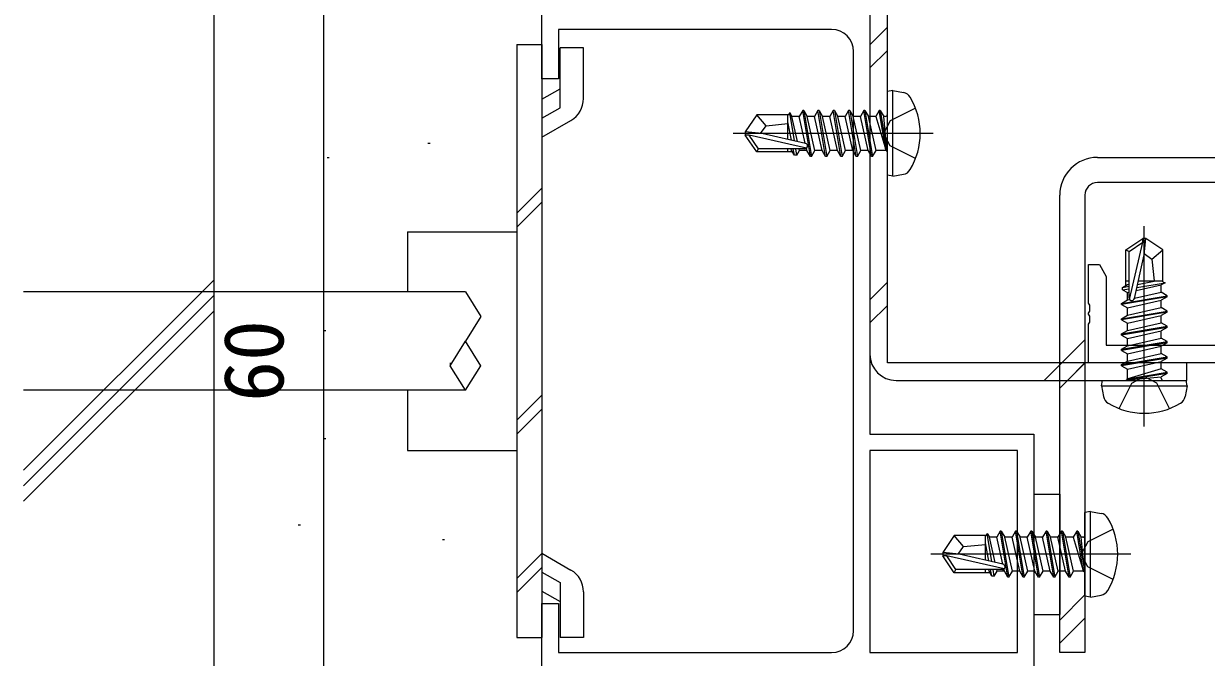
# Model space of a CAD drawing. Units: millimetres, scale not verified. Extents: x -524 to 526, y -338 to 334.
# Drawn here: x -135.1 to -26.9, y -191.9 to -134 of the extents above; entities that cross this region are included whole.
import ezdxf
from ezdxf.enums import TextEntityAlignment as Align

# ---------------------------------------------------------------- set-up
doc = ezdxf.new("R2010")
doc.units = ezdxf.units.MM
doc.header["$LTSCALE"] = 2
doc.layers.add('0-2_YKK_11', color=1, linetype='Continuous', lineweight=18)
for name, color, linetype in [('0-4_YKK_13', 4, 'Continuous'), ('0-6_YKK_D', 6, 'Continuous'), ('0-8_YSS_K', 3, 'Continuous')]:
    doc.layers.add(name, color=color, linetype=linetype)
doc.styles.add('ＭＳ ゴシック', font='')
doc.styles.get('ＭＳ ゴシック').set_extended_font_data('MS Gothic')

msp = doc.modelspace()

# ---------------------------------------------------------------- linework, layer by layer
at = {"layer": '0-2_YKK_11'}
for p, q in [((-57.693, -111.9), (-57.693, -164.2)), ((-57.693, -135.884), (-56.093, -134.284)), ((-57.693, -138.007), (-56.093, -136.407)), ((-36.874, -146.2), (-18.774, -146.2)), ((-18.774, -148.5), (-36.874, -148.5)), ((-57.693, -159.219), (-56.093, -157.619)), ((-57.693, -161.342), (-56.093, -159.742)), ((-40.324, -165.184), (-38.024, -162.884)), ((-41.74, -166.6), (-40.14, -165)), ((-40.324, -167.307), (-38.024, -165.007)), ((-39.617, -166.6), (-38.017, -165)), ((-40.324, -188.519), (-38.024, -186.219)), ((-40.324, -190.642), (-38.024, -188.342))]:
    msp.add_line(p, q, dxfattribs=at)
at = {"layer": '0-2_YKK_11', "color": 4}
msp.add_line((-59.193, -189.5), (-59.193, -136.5), dxfattribs=at)
at = {"layer": '0-2_YKK_11'}
for points in [[(-56.093, -165), (-56.093, -111.1), (-45.693, -111.1), (-45.693, -109.5), (-55.293, -109.5)], [(-38.024, -149.65), (-38.024, -191.5), (-40.324, -191.5), (-40.324, -149.65)], [(-55.293, -166.6), (-28.693, -166.6), (-28.693, -165), (-56.093, -165)]]:
    msp.add_lwpolyline(points, dxfattribs=at)
at = {"layer": '0-2_YKK_11', "color": 4}
msp.add_lwpolyline([(-61.193, -134.5), (-86.193, -134.5), (-86.193, -139), (-87.693, -139), (-87.693, -133), (-57.693, -133), (-57.693, -171.5), (-42.693, -171.5), (-42.693, -193), (-57.693, -193), (-57.693, -213), (-60.693, -213), (-60.693, -211.5), (-59.193, -211.5), (-59.193, -193), (-87.693, -193), (-87.693, -187), (-86.193, -187), (-86.193, -191.5), (-61.193, -191.5)], dxfattribs=at)
at = {"layer": '0-2_YKK_11', "color": 211}
msp.add_lwpolyline([(-12.694, -165), (-37.694, -165), (-37.694, -161.458), (-37.574, -161.275), (-37.574, -160.725), (-37.694, -160.542), (-37.694, -160.458), (-37.574, -160.275), (-37.574, -159.725), (-37.694, -159.542), (-37.694, -156), (-36.694, -156), (-36.064, -157.091), (-36.064, -163.37), (-14.324, -163.37)], dxfattribs=at)
at = {"layer": '0-2_YKK_11', "color": 4}
msp.add_lwpolyline([(-57.693, -173), (-57.693, -191.5), (-44.193, -191.5), (-44.193, -173)], close=True, dxfattribs=at)
for centre, start, end in [((-61.193, -136.5), 0.00001, 89.99999), ((-61.193, -189.5), 270.00001, 359.99999)]:
    msp.add_arc(centre, 2, start, end, dxfattribs=at)
at = {"layer": '0-2_YKK_11'}
for centre, radius, start, end in [((-36.874, -149.65), 3.45, 90, 180), ((-36.874, -149.65), 1.15, 90, 180), ((-55.293, -164.2), 2.4, 180, 270)]:
    msp.add_arc(centre, radius, start, end, dxfattribs=at)
at = {"layer": '0-4_YKK_13'}
for p, q in [((-89.993, -135.873), (-87.693, -135.873)), ((-89.993, -135.873), (-89.993, -190.128)), ((-87.693, -135.873), (-87.693, -190.128)), ((-86.042, -141.654), (-86.043, -136.175)), ((-83.894, -136.175), (-86.043, -136.175)), ((-83.894, -140.817), (-83.894, -136.175)), ((-87.694, -140.875), (-86.043, -139.921)), ((-55.593, -140.088), (-56.093, -140.176)), ((-56.093, -147.824), (-56.093, -140.176)), ((-55.593, -140.088), (-54.619, -140.26)), ((-55.593, -147.912), (-55.593, -140.088)), ((-87.694, -142.607), (-86.042, -141.654)), ((-87.694, -144.339), (-85.044, -142.809)), ((-68.048, -142.3), (-69.093, -143.85)), ((-65.122, -142.3), (-68.048, -142.3)), ((-67.193, -143.3), (-68.048, -142.3)), ((-65.193, -144.544), (-65.193, -142.3)), ((-65.122, -142.3), (-65.028, -142.1)), ((-65.028, -142.1), (-64.826, -142.45)), ((-64.603, -144.679), (-65.028, -142.1)), ((-64.161, -142.45), (-64.826, -142.45)), ((-64.307, -144.746), (-64.826, -142.45)), ((-63.843, -141.9), (-64.161, -142.45)), ((-63.606, -144.905), (-64.161, -142.45)), ((-63.143, -146.1), (-63.843, -141.9)), ((-63.743, -141.9), (-63.843, -141.9)), ((-63.743, -141.9), (-63.043, -146.1)), ((-63.743, -141.9), (-63.426, -142.45)), ((-62.726, -145.55), (-63.426, -142.45)), ((-62.761, -142.45), (-63.426, -142.45)), ((-62.443, -141.9), (-62.761, -142.45)), ((-61.743, -146.1), (-62.443, -141.9)), ((-62.343, -141.9), (-62.443, -141.9)), ((-62.343, -141.9), (-61.643, -146.1)), ((-62.343, -141.9), (-62.026, -142.45)), ((-61.326, -145.55), (-62.026, -142.45)), ((-61.361, -142.45), (-62.026, -142.45)), ((-61.043, -141.9), (-61.361, -142.45)), ((-60.343, -146.1), (-61.043, -141.9)), ((-60.943, -141.9), (-61.043, -141.9)), ((-60.943, -141.9), (-60.243, -146.1)), ((-60.943, -141.9), (-60.626, -142.45)), ((-59.926, -145.55), (-60.626, -142.45)), ((-59.961, -142.45), (-60.626, -142.45)), ((-59.643, -141.9), (-59.961, -142.45)), ((-58.943, -146.1), (-59.643, -141.9)), ((-59.543, -141.9), (-59.643, -141.9)), ((-59.543, -141.9), (-58.843, -146.1)), ((-59.543, -141.9), (-59.226, -142.45)), ((-58.526, -145.55), (-59.226, -142.45)), ((-58.561, -142.45), (-59.226, -142.45)), ((-58.243, -141.9), (-58.561, -142.45)), ((-57.861, -145.55), (-58.561, -142.45)), ((-57.543, -146.1), (-58.243, -141.9)), ((-58.143, -141.9), (-58.243, -141.9)), ((-58.143, -141.9), (-57.826, -142.45)), ((-58.143, -141.9), (-57.443, -146.1)), ((-57.126, -145.55), (-57.826, -142.45)), ((-57.161, -142.45), (-57.826, -142.45)), ((-56.843, -141.9), (-57.161, -142.45)), ((-57.161, -142.45), (-56.243, -145.5)), ((-56.743, -141.9), (-56.843, -141.9)), ((-56.743, -141.9), (-56.843, -141.9)), ((-56.243, -145.5), (-56.843, -141.9)), ((-56.743, -141.9), (-56.426, -142.45)), ((-56.743, -141.9), (-56.143, -145.5)), ((-56.293, -142.45), (-56.426, -142.45)), ((-56.143, -145.5), (-56.426, -142.45)), ((-69.093, -143.85), (-69.093, -144.15)), ((-67.587, -144), (-69.093, -143.85)), ((-64.869, -144.618), (-65.193, -142.952)), ((-51.893, -144), (-70.203, -144)), ((-67.587, -144), (-69.093, -144)), ((-68.731, -144.15), (-69.093, -144.15)), ((-68.048, -145.7), (-69.093, -144.15)), ((-63.483, -145.343), (-68.731, -144.15)), ((-63.586, -144.91), (-67.587, -144)), ((-68.048, -145.7), (-67.888, -145.4)), ((-64.774, -145.7), (-68.048, -145.7)), ((-65.193, -145.7), (-65.193, -145.4)), ((-64.601, -146), (-64.718, -145.4)), ((-64.385, -146), (-64.601, -146)), ((-64.385, -146), (-64.484, -145.4)), ((-64.385, -146), (-64.126, -145.55)), ((-64.126, -145.55), (-64.16, -145.397)), ((-63.461, -145.55), (-64.126, -145.55)), ((-63.043, -146.1), (-62.726, -145.55)), ((-62.061, -145.55), (-62.726, -145.55)), ((-61.643, -146.1), (-61.326, -145.55)), ((-60.661, -145.55), (-61.326, -145.55)), ((-60.243, -146.1), (-59.926, -145.55)), ((-59.261, -145.55), (-59.926, -145.55)), ((-58.843, -146.1), (-58.526, -145.55)), ((-57.861, -145.55), (-58.526, -145.55)), ((-57.543, -146.1), (-57.861, -145.55)), ((-57.443, -146.1), (-57.126, -145.55)), ((-56.293, -145.55), (-57.126, -145.55)), ((-56.143, -145.5), (-56.243, -145.5)), ((-63.043, -146.1), (-63.143, -146.1)), ((-61.643, -146.1), (-61.743, -146.1)), ((-60.243, -146.1), (-60.343, -146.1)), ((-58.843, -146.1), (-58.943, -146.1)), ((-57.443, -146.1), (-57.543, -146.1)), ((-55.593, -147.912), (-56.093, -147.824)), ((-55.593, -147.912), (-54.619, -147.74)), ((-89.993, -151.302), (-87.693, -149.002)), ((-89.993, -152.585), (-87.693, -150.285)), ((-32.589, -170.8), (-32.589, -152.49)), ((-99.993, -153), (-89.993, -153)), ((-99.993, -153), (-99.993, -158.5)), ((-34.289, -154.646), (-32.739, -153.6)), ((-32.439, -153.6), (-32.739, -153.6)), ((-32.739, -153.962), (-32.739, -153.6)), ((-32.589, -155.106), (-32.589, -153.6)), ((-32.589, -155.106), (-32.439, -153.6)), ((-30.889, -154.646), (-32.439, -153.6)), ((-34.289, -157.919), (-34.289, -154.646)), ((-34.289, -154.646), (-33.989, -154.805)), ((-33.932, -159.21), (-32.739, -153.962)), ((-31.889, -155.5), (-30.889, -154.646)), ((-30.889, -157.571), (-30.889, -154.646)), ((-33.499, -159.107), (-32.589, -155.106)), ((-34.289, -157.5), (-33.989, -157.5)), ((-33.335, -158.386), (-31.039, -157.868)), ((-33.268, -158.09), (-30.689, -157.666)), ((-33.207, -157.824), (-31.541, -157.5)), ((-33.133, -157.5), (-30.889, -157.5)), ((-30.689, -157.666), (-31.039, -157.868)), ((-31.039, -158.533), (-31.039, -157.868)), ((-30.889, -157.571), (-30.689, -157.666)), ((-34.689, -159.55), (-30.489, -158.85)), ((-30.489, -158.95), (-34.689, -159.65)), ((-34.589, -158.092), (-33.989, -157.976)), ((-34.589, -158.308), (-34.589, -158.092)), ((-34.589, -158.308), (-33.989, -158.209)), ((-34.589, -158.308), (-34.139, -158.568)), ((-34.139, -158.568), (-33.986, -158.533)), ((-34.139, -159.233), (-34.139, -158.568)), ((-33.494, -159.087), (-31.039, -158.533)), ((-30.489, -158.85), (-31.039, -158.533)), ((-30.489, -158.95), (-31.039, -159.268)), ((-30.489, -158.95), (-30.489, -158.85)), ((-34.689, -159.65), (-34.689, -159.55)), ((-34.689, -159.65), (-34.139, -159.968)), ((-34.139, -159.968), (-31.039, -159.268)), ((-34.139, -160.633), (-34.139, -159.968)), ((-31.039, -159.933), (-31.039, -159.268)), ((-30.489, -160.25), (-31.039, -159.933)), ((-34.689, -160.95), (-30.489, -160.25)), ((-30.489, -160.35), (-34.689, -161.05)), ((-34.689, -161.05), (-34.689, -160.95)), ((-34.689, -161.05), (-34.139, -161.368)), ((-34.139, -161.368), (-31.039, -160.668)), ((-30.489, -160.35), (-31.039, -160.668)), ((-31.039, -161.333), (-31.039, -160.668)), ((-30.489, -160.35), (-30.489, -160.25)), ((-34.689, -162.35), (-30.489, -161.65)), ((-30.489, -161.75), (-34.689, -162.45)), ((-34.139, -162.033), (-34.139, -161.368)), ((-34.139, -162.768), (-31.039, -162.068)), ((-30.489, -161.65), (-31.039, -161.333)), ((-30.489, -161.75), (-31.039, -162.068)), ((-31.039, -162.733), (-31.039, -162.068)), ((-30.489, -161.75), (-30.489, -161.65)), ((-34.689, -162.45), (-34.689, -162.35)), ((-34.689, -162.45), (-34.139, -162.768)), ((-34.689, -163.75), (-30.489, -163.05)), ((-30.489, -163.15), (-34.689, -163.85)), ((-34.139, -163.433), (-34.139, -162.768)), ((-30.489, -163.05), (-31.039, -162.733)), ((-30.489, -163.15), (-31.039, -163.468)), ((-30.489, -163.15), (-30.489, -163.05)), ((-34.689, -163.85), (-34.689, -163.75)), ((-34.689, -163.85), (-34.139, -164.168)), ((-34.689, -165.15), (-30.489, -164.45)), ((-34.139, -164.168), (-31.039, -163.468)), ((-34.139, -164.833), (-31.039, -164.133)), ((-34.139, -164.833), (-34.139, -164.168)), ((-31.039, -164.133), (-31.039, -163.468)), ((-30.489, -164.45), (-31.039, -164.133)), ((-30.489, -164.55), (-30.489, -164.45)), ((-96.093, -164.984), (-96.093, -165.25)), ((-30.489, -164.55), (-34.689, -165.25)), ((-34.689, -165.15), (-34.139, -164.833)), ((-34.689, -165.25), (-34.689, -165.15)), ((-34.689, -165.25), (-34.139, -165.568)), ((-34.139, -165.568), (-31.039, -164.868)), ((-31.039, -165.533), (-34.089, -166.45)), ((-30.489, -164.55), (-31.039, -164.868)), ((-31.039, -165.533), (-31.039, -164.868)), ((-30.489, -165.85), (-31.039, -165.533)), ((-36.501, -167.1), (-36.413, -166.6)), ((-36.413, -166.6), (-28.766, -166.6)), ((-34.139, -166.4), (-34.139, -165.568)), ((-34.089, -166.45), (-30.489, -165.85)), ((-30.489, -165.95), (-34.089, -166.55)), ((-34.089, -166.55), (-31.039, -166.268)), ((-34.089, -166.55), (-34.089, -166.45)), ((-30.489, -165.95), (-31.039, -166.268)), ((-31.039, -166.4), (-31.039, -166.268)), ((-30.489, -165.95), (-30.489, -165.85)), ((-30.489, -165.95), (-30.489, -165.85)), ((-28.677, -167.1), (-28.766, -166.6)), ((-99.993, -167.5), (-99.993, -173)), ((-36.501, -167.1), (-36.329, -168.075)), ((-36.501, -167.1), (-28.677, -167.1)), ((-28.677, -167.1), (-28.849, -168.075)), ((-89.993, -170.246), (-87.693, -167.946)), ((-89.993, -171.529), (-87.693, -169.229)), ((-99.993, -173), (-89.993, -173)), ((-42.693, -177), (-40.324, -177)), ((-40.324, -177), (-40.324, -188)), ((-37.524, -178.588), (-38.024, -178.676)), ((-38.024, -186.324), (-38.024, -178.676)), ((-37.524, -178.588), (-36.55, -178.76)), ((-37.524, -186.412), (-37.524, -178.588)), ((-47.053, -180.8), (-46.959, -180.6)), ((-46.959, -180.6), (-46.757, -180.95)), ((-46.534, -183.179), (-46.959, -180.6)), ((-45.774, -180.4), (-46.092, -180.95)), ((-45.074, -184.6), (-45.774, -180.4)), ((-45.674, -180.4), (-45.774, -180.4)), ((-45.674, -180.4), (-44.974, -184.6)), ((-45.674, -180.4), (-45.357, -180.95)), ((-44.374, -180.4), (-44.692, -180.95)), ((-43.674, -184.6), (-44.374, -180.4)), ((-44.274, -180.4), (-44.374, -180.4)), ((-44.274, -180.4), (-43.574, -184.6)), ((-44.274, -180.4), (-43.957, -180.95)), ((-42.974, -180.4), (-43.292, -180.95)), ((-42.274, -184.6), (-42.974, -180.4)), ((-42.874, -180.4), (-42.974, -180.4)), ((-42.874, -180.4), (-42.174, -184.6)), ((-42.874, -180.4), (-42.557, -180.95)), ((-41.574, -180.4), (-41.892, -180.95)), ((-40.874, -184.6), (-41.574, -180.4)), ((-41.474, -180.4), (-41.574, -180.4)), ((-41.474, -180.4), (-40.774, -184.6)), ((-41.474, -180.4), (-41.157, -180.95)), ((-40.174, -180.4), (-40.492, -180.95)), ((-39.474, -184.6), (-40.174, -180.4)), ((-40.074, -180.4), (-40.174, -180.4)), ((-40.074, -180.4), (-39.757, -180.95)), ((-40.074, -180.4), (-39.374, -184.6)), ((-38.774, -180.4), (-39.092, -180.95)), ((-38.674, -180.4), (-38.774, -180.4)), ((-38.674, -180.4), (-38.774, -180.4)), ((-38.174, -184), (-38.774, -180.4)), ((-38.674, -180.4), (-38.357, -180.95)), ((-38.674, -180.4), (-38.074, -184)), ((-49.979, -180.8), (-51.024, -182.35)), ((-47.053, -180.8), (-49.979, -180.8)), ((-49.124, -181.8), (-49.979, -180.8)), ((-47.124, -183.044), (-47.124, -180.8)), ((-46.801, -183.118), (-47.124, -181.452)), ((-46.092, -180.95), (-46.757, -180.95)), ((-46.238, -183.246), (-46.757, -180.95)), ((-45.537, -183.405), (-46.092, -180.95)), ((-44.657, -184.05), (-45.357, -180.95)), ((-44.692, -180.95), (-45.357, -180.95)), ((-43.257, -184.05), (-43.957, -180.95)), ((-43.292, -180.95), (-43.957, -180.95)), ((-41.857, -184.05), (-42.557, -180.95)), ((-41.892, -180.95), (-42.557, -180.95)), ((-40.457, -184.05), (-41.157, -180.95)), ((-40.492, -180.95), (-41.157, -180.95)), ((-39.792, -184.05), (-40.492, -180.95)), ((-39.057, -184.05), (-39.757, -180.95)), ((-39.092, -180.95), (-39.757, -180.95)), ((-39.092, -180.95), (-38.174, -184)), ((-38.224, -180.95), (-38.357, -180.95)), ((-38.074, -184), (-38.357, -180.95)), ((-89.993, -184.717), (-87.693, -182.417)), ((-87.693, -182.411), (-85.043, -183.941)), ((-33.824, -182.5), (-52.134, -182.5)), ((-51.024, -182.35), (-51.024, -182.65)), ((-49.518, -182.5), (-51.024, -182.35)), ((-49.518, -182.5), (-51.024, -182.5)), ((-50.662, -182.65), (-51.024, -182.65)), ((-49.979, -184.2), (-51.024, -182.65)), ((-45.415, -183.843), (-50.662, -182.65)), ((-45.518, -183.41), (-49.518, -182.5)), ((-89.993, -186.001), (-87.693, -183.7)), ((-49.979, -184.2), (-49.819, -183.9)), ((-47.124, -184.2), (-47.124, -183.9)), ((-46.532, -184.5), (-46.649, -183.9)), ((-46.317, -184.5), (-46.415, -183.9)), ((-46.057, -184.05), (-46.091, -183.897)), ((-87.693, -184.143), (-86.042, -185.097)), ((-46.705, -184.2), (-49.979, -184.2)), ((-46.317, -184.5), (-46.532, -184.5)), ((-46.317, -184.5), (-46.057, -184.05)), ((-45.392, -184.05), (-46.057, -184.05)), ((-44.974, -184.6), (-45.074, -184.6)), ((-44.974, -184.6), (-44.657, -184.05)), ((-43.992, -184.05), (-44.657, -184.05)), ((-43.574, -184.6), (-43.674, -184.6)), ((-43.574, -184.6), (-43.257, -184.05)), ((-42.592, -184.05), (-43.257, -184.05)), ((-42.174, -184.6), (-42.274, -184.6)), ((-42.174, -184.6), (-41.857, -184.05)), ((-41.192, -184.05), (-41.857, -184.05)), ((-40.774, -184.6), (-40.874, -184.6)), ((-40.774, -184.6), (-40.457, -184.05)), ((-39.792, -184.05), (-40.457, -184.05)), ((-39.474, -184.6), (-39.792, -184.05)), ((-39.374, -184.6), (-39.474, -184.6)), ((-39.374, -184.6), (-39.057, -184.05)), ((-38.224, -184.05), (-39.057, -184.05)), ((-38.074, -184), (-38.174, -184)), ((-87.693, -185.875), (-86.042, -186.829)), ((-86.042, -185.097), (-86.042, -190.125)), ((-83.893, -185.933), (-83.893, -190.125)), ((-37.524, -186.412), (-38.024, -186.324)), ((-37.524, -186.412), (-36.55, -186.24)), ((-89.993, -190.128), (-87.693, -190.128)), ((-83.892, -190.125), (-86.042, -190.125))]:
    msp.add_line(p, q, dxfattribs=at)
for points in [[(-53.514, -141.7), (-55.83, -142.855), (-56.439, -144)], [(-61.743, -146.1), (-62.061, -145.55), (-62.761, -142.45)], [(-60.343, -146.1), (-60.661, -145.55), (-61.361, -142.45)], [(-58.943, -146.1), (-59.261, -145.55), (-59.961, -142.45)], [(-67.694, -144), (-67.193, -143.3), (-65.193, -143.1)], [(-63.642, -145.4), (-67.888, -145.4), (-68.731, -144.15)], [(-53.514, -146.3), (-55.83, -145.145), (-56.439, -144)], [(-64.601, -146), (-64.861, -145.55), (-64.895, -145.4)], [(-63.143, -146.1), (-63.461, -145.55), (-63.504, -145.359)], [(-33.989, -159.052), (-33.989, -154.805), (-32.739, -153.962)], [(-32.589, -154.999), (-31.889, -155.5), (-31.689, -157.5)], [(-34.589, -158.092), (-34.139, -157.833), (-33.989, -157.799)], [(-94.693, -158.5), (-117.693, -158.5), (-135.115, -158.5)], [(-94.693, -158.5), (-93.293, -160.75), (-94.693, -163)], [(-34.689, -159.55), (-34.139, -159.233), (-33.948, -159.189)], [(-34.689, -160.95), (-34.139, -160.633), (-31.039, -159.933)], [(-34.689, -162.35), (-34.139, -162.033), (-31.039, -161.333)], [(-94.693, -167.5), (-96.093, -165.25), (-94.693, -163)], [(-94.693, -167.5), (-93.293, -165.25), (-94.693, -163)], [(-34.689, -163.75), (-34.139, -163.433), (-31.039, -162.733)], [(-93.294, -165.279), (-93.293, -165.264), (-93.293, -165.25)], [(-34.889, -169.18), (-33.734, -166.863), (-32.589, -166.254)], [(-30.289, -169.18), (-31.444, -166.863), (-32.589, -166.254)], [(-94.693, -167.5), (-117.693, -167.5), (-135.115, -167.5)], [(-42.693, -177), (-42.693, -188), (-40.324, -188)], [(-35.445, -180.2), (-37.761, -181.355), (-38.37, -182.5)], [(-49.625, -182.5), (-49.124, -181.8), (-47.124, -181.6)], [(-43.674, -184.6), (-43.992, -184.05), (-44.692, -180.95)], [(-42.274, -184.6), (-42.592, -184.05), (-43.292, -180.95)], [(-40.874, -184.6), (-41.192, -184.05), (-41.892, -180.95)], [(-45.573, -183.9), (-49.819, -183.9), (-50.662, -182.65)], [(-35.445, -184.8), (-37.761, -183.645), (-38.37, -182.5)], [(-46.532, -184.5), (-46.792, -184.05), (-46.826, -183.9)], [(-45.074, -184.6), (-45.392, -184.05), (-45.435, -183.859)]]:
    msp.add_lwpolyline(points, dxfattribs=at)
for centre, radius, start, end in [((-54.775, -141.146), 0.9, 30.63591, 80), ((-86.194, -140.817), 2.3, 300.00253, 0.00228), ((-59.593, -144), 6.5, 329.36409, 30.63591), ((-56.293, -142.25), 0.2, 270, 0), ((-63.642, -145.152), 0.248, 270, 77.19096), ((-56.293, -145.75), 0.2, 0, 90), ((-54.775, -146.854), 0.9, 280, 329.36409), ((-33.741, -159.052), 0.248, 180, 347.19096), ((-34.339, -166.4), 0.2, 270, 0), ((-30.839, -166.4), 0.2, 180, 270), ((-35.443, -167.919), 0.9, 190, 239.36409), ((-32.589, -163.1), 6.5, 239.36409, 300.63591), ((-29.736, -167.919), 0.9, 300.63591, 350), ((-36.706, -179.646), 0.9, 30.63591, 80), ((-41.524, -182.5), 6.5, 329.36409, 30.63591), ((-38.224, -180.75), 0.2, 270, 0), ((-86.193, -185.933), 2.3, 0, 59.99975), ((-45.573, -183.652), 0.248, 270, 77.19096), ((-38.224, -184.25), 0.2, 0, 90), ((-36.706, -185.354), 0.9, 280, 329.36409)]:
    msp.add_arc(centre, radius, start, end, dxfattribs=at)
at = {"layer": '0-6_YKK_D'}
msp.add_line((-107.693, -133), (-107.693, -193), dxfattribs=at)
at = {"layer": '0-8_YSS_K'}
for p, q in [((-117.693, -198), (-117.693, -78)), ((-98.123, -144.892), (-97.923, -144.892)), ((-107.351, -146.21), (-107.151, -146.21)), ((-117.693, -157.397), (-135.115, -174.818)), ((-117.693, -158.811), (-135.115, -176.233)), ((-117.693, -160.225), (-135.115, -177.647)), ((-107.68, -162.029), (-107.48, -162.029)), ((-107.68, -171.915), (-107.48, -171.915)), ((-109.987, -179.824), (-109.787, -179.824)), ((-96.805, -181.143), (-96.605, -181.143))]:
    msp.add_line(p, q, dxfattribs=at)

# ---------------------------------------------------------------- texts
at = {"layer": '0-6_YKK_D', "style": 'ＭＳ ゴシック'}
msp.add_text('60', height=5.499, rotation=90, dxfattribs=at).set_placement((-109.693, -168.561), align=Align.BOTTOM_LEFT)

doc.saveas('drawing.dxf')
